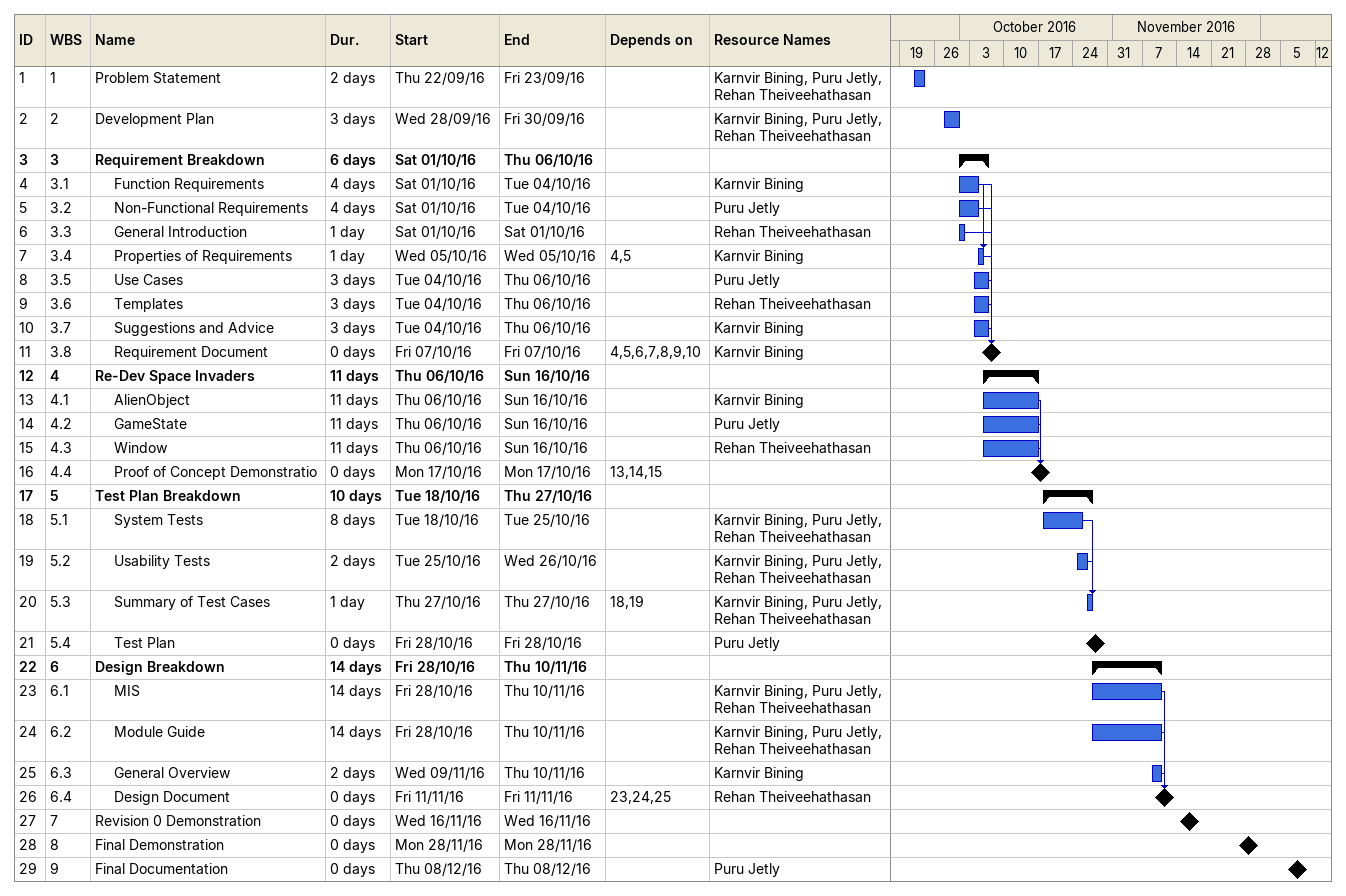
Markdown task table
| ID | WBS | Task | Duration | Start | Finish | Predecessors | Resources |
|---|---|---|---|---|---|---|---|
| 1 | 1 | Problem Statement | 2d | 2016-09-22 | 2016-09-23 |  | Karnvir Bining, Puru Jetly, Rehan Theiveehathasan |
| 2 | 2 | Development Plan | 3d | 2016-09-28 | 2016-09-30 |  | Karnvir Bining, Puru Jetly, Rehan Theiveehathasan |
| 3 | 3 | **Requirement Breakdown** | 6d | 2016-10-01 | 2016-10-06 |  |  |
| 4 | 3.1 | Function Requirements | 4d | 2016-10-01 | 2016-10-04 |  | Karnvir Bining |
| 5 | 3.2 | Non-Functional Requirements | 4d | 2016-10-01 | 2016-10-04 |  | Puru Jetly |
| 6 | 3.3 | General Introduction | 1d | 2016-10-01 | 2016-10-01 |  | Rehan Theiveehathasan |
| 7 | 3.4 | Properties of Requirements | 1d | 2016-10-05 | 2016-10-05 | 4, 5 | Karnvir Bining |
| 8 | 3.5 | Use Cases | 3d | 2016-10-04 | 2016-10-06 |  | Puru Jetly |
| 9 | 3.6 | Templates | 3d | 2016-10-04 | 2016-10-06 |  | Rehan Theiveehathasan |
| 10 | 3.7 | Suggestions and Advice | 3d | 2016-10-04 | 2016-10-06 |  | Karnvir Bining |
| 11 | 3.8 | Requirement Document | 0d | 2016-10-07 | 2016-10-07 | 4, 5, 6, 7, 8, 9, 10 | Karnvir Bining |
| 12 | 4 | **Re-Dev Space Invaders** | 11d | 2016-10-06 | 2016-10-16 |  |  |
| 13 | 4.1 | AlienObject | 11d | 2016-10-06 | 2016-10-16 |  | Karnvir Bining |
| 14 | 4.2 | GameState | 11d | 2016-10-06 | 2016-10-16 |  | Puru Jetly |
| 15 | 4.3 | Window | 11d | 2016-10-06 | 2016-10-16 |  | Rehan Theiveehathasan |
| 16 | 4.4 | Proof of Concept Demonstratio | 0d | 2016-10-17 | 2016-10-17 | 13, 14, 15 |  |
| 17 | 5 | **Test Plan Breakdown** | 10d | 2016-10-18 | 2016-10-27 |  |  |
| 18 | 5.1 | System Tests | 8d | 2016-10-18 | 2016-10-25 |  | Karnvir Bining, Puru Jetly, Rehan Theiveehathasan |
| 19 | 5.2 | Usability Tests | 2d | 2016-10-25 | 2016-10-26 |  | Karnvir Bining, Puru Jetly, Rehan Theiveehathasan |
| 20 | 5.3 | Summary of Test Cases | 1d | 2016-10-27 | 2016-10-27 | 18, 19 | Karnvir Bining, Puru Jetly, Rehan Theiveehathasan |
| 21 | 5.4 | Test Plan | 0d | 2016-10-28 | 2016-10-28 |  | Puru Jetly |
| 22 | 6 | **Design Breakdown** | 14d | 2016-10-28 | 2016-11-10 |  |  |
| 23 | 6.1 | MIS | 14d | 2016-10-28 | 2016-11-10 |  | Karnvir Bining, Puru Jetly, Rehan Theiveehathasan |
| 24 | 6.2 | Module Guide | 14d | 2016-10-28 | 2016-11-10 |  | Karnvir Bining, Puru Jetly, Rehan Theiveehathasan |
| 25 | 6.3 | General Overview | 2d | 2016-11-09 | 2016-11-10 |  | Karnvir Bining |
| 26 | 6.4 | Design Document | 0d | 2016-11-11 | 2016-11-11 | 23, 24, 25 | Rehan Theiveehathasan |
| 27 | 7 | Revision 0 Demonstration | 0d | 2016-11-16 | 2016-11-16 |  |  |
| 28 | 8 | Final Demonstration | 0d | 2016-11-28 | 2016-11-28 |  |  |
| 29 | 9 | Final Documentation | 0d | 2016-12-08 | 2016-12-08 |  | Puru Jetly |
